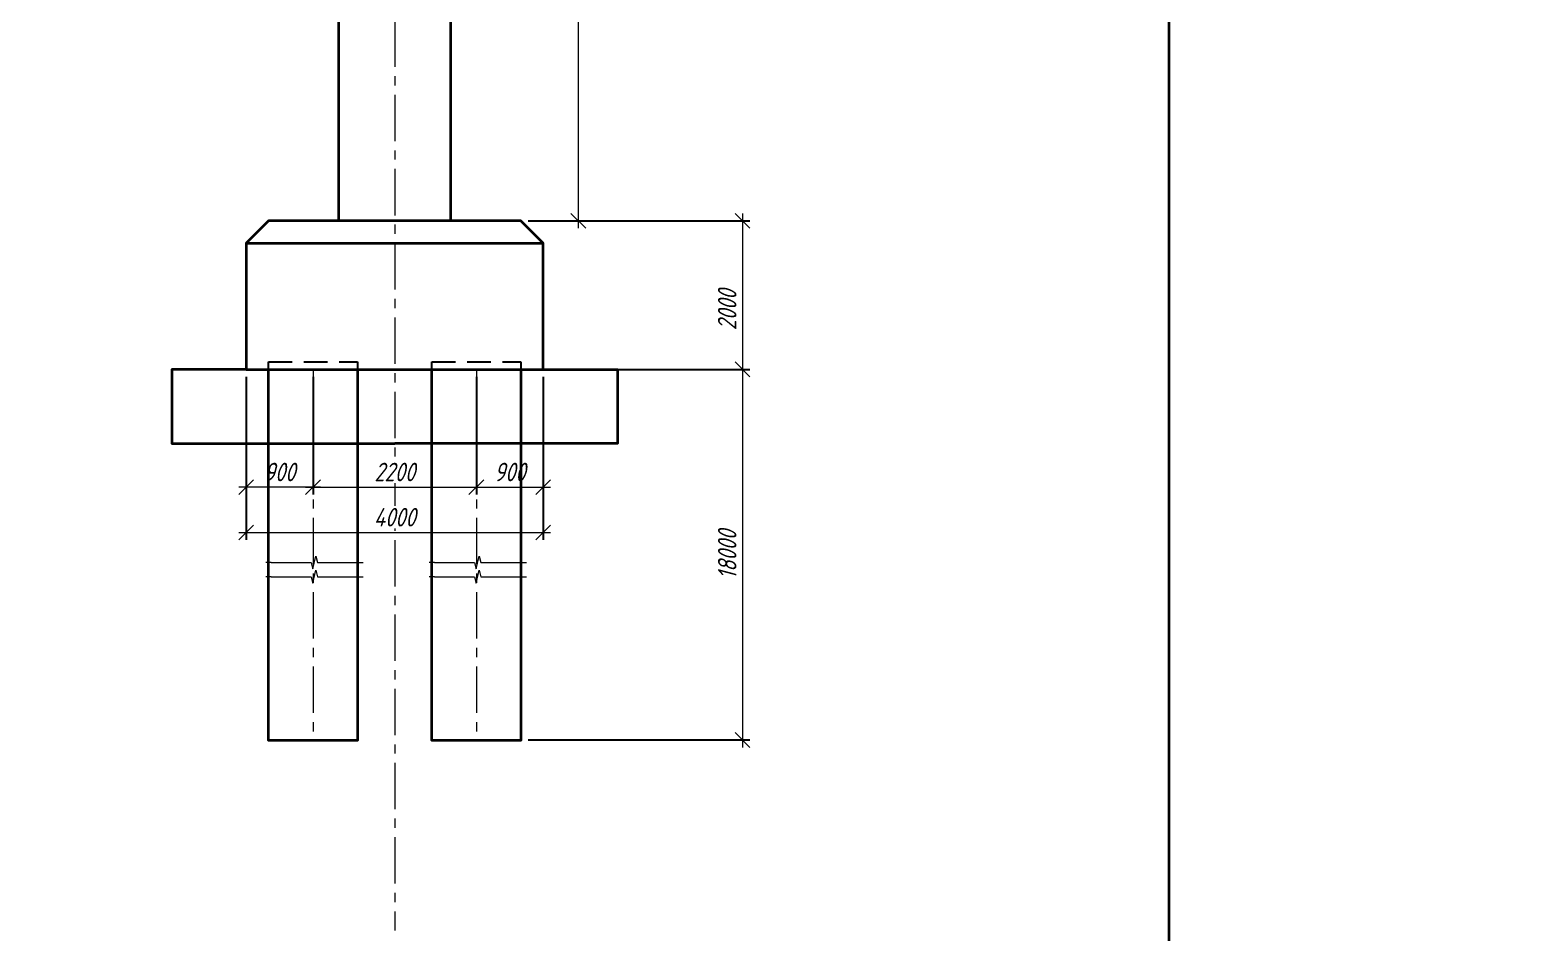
# Model space of a CAD drawing. Header units: millimetres. Extents: x 263685 to 14136308, y -2404013 to 2433772.
# Drawn here: x 7194559 to 7214815, y 817236 to 829396 of the extents above; entities that cross this region are included whole.
import ezdxf

# ---------------------------------------------------------------- set-up
doc = ezdxf.new("R2010")
doc.units = ezdxf.units.MM
doc.linetypes.add('невидимая', pattern=[9.525, 6.35, -3.175])
doc.linetypes.add('осевая', pattern=[2, 1.25, -0.25, 0.25, -0.25])
for name, color, linetype, lineweight in [('1-Бетон', 106, 'Continuous', 35), ('ИС_Основная', 7, 'Continuous', 35), ('ИС_Ось', 3, 'осевая', 18), ('ИС_Размер', 3, 'Continuous', 18), ('ИС_Тонкая', 3, 'Continuous', 18)]:
    doc.layers.add(name, color=color, linetype=linetype, lineweight=lineweight)
doc.layers.add('ИС_Невидимая', color=4, linetype='невидимая')
doc.styles.add('0', font='isocpeur.ttf', dxfattribs={"width": 0.8, "oblique": 15})
doc.dimstyles.new('М100', dxfattribs={"dimscale": 100, "dimtxt": 2.5, "dimasz": 2, "dimexe": 1, "dimexo": 1, "dimgap": 0.8, "dimtad": 1, "dimdec": 0, "dimzin": 0, "dimdsep": 46, "dimtxsty": '0', "dimblk": 'OBLIQUE', "dimcen": 0.09, "dimdle": 1, "dimclrd": 256, "dimclre": 256, "dimclrt": 256, "dimadec": 4, "dimazin": 0, "dimtfac": 1, "dimtdec": 0, "dimtmove": 1, "dimatfit": 2, "dimfxl": 1, "dimtolj": 1, "dimtzin": 0, "dimlwd": -1, "dimarcsym": 0})

# ---------------------------------------------------------------- blocks, each defined once
blk = doc.blocks.new('_OBLIQUE')
at = {"color": 0, "linetype": 'ByBlock', "lineweight": -2}
blk.add_line((0.5, 0.5), (-0.5, -0.5), dxfattribs=at)
blk = doc.blocks.new('*D1836')
at = {"layer": 'Defpoints', "color": 0, "transparency": 16777216}
for p in [(7200220, 837326), (7201170, 826826), (7201943, 826826)]:
    blk.add_point(p, dxfattribs=at)
at = {"layer": 'ИС_Размер', "transparency": 16777216}
blk.add_line((7201943, 837426), (7201943, 826726), dxfattribs=at)
at = {"layer": 'ИС_Размер', "lineweight": -2, "transparency": 16777216}
for p, q in [((7200320, 837326), (7202043, 837326)), ((7201270, 826826), (7202043, 826826))]:
    blk.add_line(p, q, dxfattribs=at)
at = {"layer": 'ИС_Размер', "transparency": 16777216, "xscale": 200, "yscale": 200, "zscale": 200}
for p, rotation in [((7201943, 837326), 90), ((7201943, 826826), 270)]:
    blk.add_blockref('_OBLIQUE', p, dxfattribs=dict(at, rotation=rotation))
at = {"layer": 'ИС_Размер', "transparency": 16777216, "insert": (7201738, 832076), "char_height": 250, "attachment_point": 5, "rotation": 90, "style": '0'}
blk.add_mtext('\\A1;10500', dxfattribs=at)
blk = doc.blocks.new('*D2123')
at = {"layer": 'Defpoints', "color": 0, "transparency": 16777216}
for p in [(7201470, 826826), (7202770, 824826), (7204154, 824826)]:
    blk.add_point(p, dxfattribs=at)
at = {"layer": 'ИС_Размер', "transparency": 16777216}
blk.add_line((7204154, 826926), (7204154, 824726), dxfattribs=at)
at = {"layer": 'ИС_Размер', "lineweight": -2, "transparency": 16777216}
for p, q in [((7201570, 826826), (7204254, 826826)), ((7202870, 824826), (7204254, 824826))]:
    blk.add_line(p, q, dxfattribs=at)
at = {"layer": 'ИС_Размер', "transparency": 16777216, "xscale": 200, "yscale": 200, "zscale": 200}
for p, rotation in [((7204154, 826826), 90), ((7204154, 824826), 270)]:
    blk.add_blockref('_OBLIQUE', p, dxfattribs=dict(at, rotation=rotation))
at = {"layer": 'ИС_Размер', "transparency": 16777216, "insert": (7203949, 825626), "char_height": 250, "attachment_point": 5, "rotation": 90, "style": '0'}
blk.add_mtext('\\A1;2000', dxfattribs=at)
blk = doc.blocks.new('*D2118')
at = {"layer": 'Defpoints', "color": 0, "transparency": 16777216}
for p in [(7201470, 824826), (7201170, 819835), (7204154, 819835)]:
    blk.add_point(p, dxfattribs=at)
at = {"layer": 'ИС_Размер', "lineweight": -2, "transparency": 16777216}
for p, q in [((7201570, 824826), (7204254, 824826)), ((7201270, 819835), (7204254, 819835))]:
    blk.add_line(p, q, dxfattribs=at)
at = {"layer": 'ИС_Размер', "transparency": 16777216}
blk.add_line((7204154, 824926), (7204154, 819735), dxfattribs=at)
at = {"layer": 'ИС_Размер', "transparency": 16777216, "xscale": 200, "yscale": 200, "zscale": 200}
for p, rotation in [((7204154, 824826), 90), ((7204154, 819835), 270)]:
    blk.add_blockref('_OBLIQUE', p, dxfattribs=dict(at, rotation=rotation))
at = {"layer": 'ИС_Размер', "transparency": 16777216, "insert": (7203949, 822330), "char_height": 250, "width": 1324.59, "attachment_point": 5, "rotation": 90, "style": '0'}
blk.add_mtext('\\A1;18000', dxfattribs=at)
blk = doc.blocks.new('*D2119')
at = {"layer": 'Defpoints', "color": 0, "transparency": 16777216}
for p in [(7200570, 824826), (7201470, 824826), (7201470, 823239)]:
    blk.add_point(p, dxfattribs=at)
at = {"layer": 'ИС_Размер', "lineweight": -2, "transparency": 16777216}
for p, q in [((7200570, 824726), (7200570, 823139)), ((7201470, 824726), (7201470, 823139))]:
    blk.add_line(p, q, dxfattribs=at)
at = {"layer": 'ИС_Размер', "transparency": 16777216}
blk.add_line((7200470, 823239), (7201570, 823239), dxfattribs=at)
at = {"layer": 'ИС_Размер', "transparency": 16777216, "xscale": 200, "yscale": 200, "zscale": 200, "rotation": 180}
blk.add_blockref('_OBLIQUE', (7200570, 823239), dxfattribs=at)
at = {"layer": 'ИС_Размер', "transparency": 16777216, "xscale": 200, "yscale": 200, "zscale": 200}
blk.add_blockref('_OBLIQUE', (7201470, 823239), dxfattribs=at)
at = {"layer": 'ИС_Размер', "transparency": 16777216, "insert": (7201020, 823444), "char_height": 250, "attachment_point": 5, "style": '0'}
blk.add_mtext('\\A1;900', dxfattribs=at)
blk = doc.blocks.new('*D2120')
at = {"layer": 'Defpoints', "color": 0, "transparency": 16777216}
for p in [(7197470, 824826), (7198370, 824826), (7197470, 823239)]:
    blk.add_point(p, dxfattribs=at)
at = {"layer": 'ИС_Размер', "lineweight": -2, "transparency": 16777216}
for p, q in [((7197470, 824726), (7197470, 823139)), ((7198370, 824726), (7198370, 823139))]:
    blk.add_line(p, q, dxfattribs=at)
at = {"layer": 'ИС_Размер', "transparency": 16777216}
blk.add_line((7198470, 823239), (7197370, 823239), dxfattribs=at)
at = {"layer": 'ИС_Размер', "transparency": 16777216, "xscale": 200, "yscale": 200, "zscale": 200, "rotation": 180}
blk.add_blockref('_OBLIQUE', (7197470, 823239), dxfattribs=at)
at = {"layer": 'ИС_Размер', "transparency": 16777216, "xscale": 200, "yscale": 200, "zscale": 200}
blk.add_blockref('_OBLIQUE', (7198370, 823239), dxfattribs=at)
at = {"layer": 'ИС_Размер', "transparency": 16777216, "insert": (7197920, 823444), "char_height": 250, "attachment_point": 5, "style": '0'}
blk.add_mtext('\\A1;900', dxfattribs=at)
blk = doc.blocks.new('*D2121')
at = {"layer": 'Defpoints', "color": 0, "transparency": 16777216}
for p in [(7197470, 824826), (7201470, 824826), (7201470, 822630)]:
    blk.add_point(p, dxfattribs=at)
at = {"layer": 'ИС_Размер', "lineweight": -2, "transparency": 16777216}
for p, q in [((7197470, 824726), (7197470, 822530)), ((7201470, 824726), (7201470, 822530))]:
    blk.add_line(p, q, dxfattribs=at)
at = {"layer": 'ИС_Размер', "transparency": 16777216}
blk.add_line((7197370, 822630), (7201570, 822630), dxfattribs=at)
at = {"layer": 'ИС_Размер', "transparency": 16777216, "xscale": 200, "yscale": 200, "zscale": 200, "rotation": 180}
blk.add_blockref('_OBLIQUE', (7197470, 822630), dxfattribs=at)
at = {"layer": 'ИС_Размер', "transparency": 16777216, "xscale": 200, "yscale": 200, "zscale": 200}
blk.add_blockref('_OBLIQUE', (7201470, 822630), dxfattribs=at)
at = {"layer": 'ИС_Размер', "transparency": 16777216, "insert": (7199470, 822835), "char_height": 250, "attachment_point": 5, "style": '0', "bg_fill": 3, "box_fill_scale": 1.1, "bg_fill_color": 256, "bg_fill_true_color": 13158600, "bg_fill_transparency": 0}
blk.add_mtext('\\A1;4000', dxfattribs=at)
blk = doc.blocks.new('*D2122')
at = {"layer": 'Defpoints', "color": 0, "transparency": 16777216}
for p in [(7198370, 824826), (7200570, 824826), (7200570, 823239)]:
    blk.add_point(p, dxfattribs=at)
at = {"layer": 'ИС_Размер', "lineweight": -2, "transparency": 16777216}
for p, q in [((7198370, 824726), (7198370, 823139)), ((7200570, 824726), (7200570, 823139))]:
    blk.add_line(p, q, dxfattribs=at)
at = {"layer": 'ИС_Размер', "transparency": 16777216}
blk.add_line((7198270, 823239), (7200670, 823239), dxfattribs=at)
at = {"layer": 'ИС_Размер', "transparency": 16777216, "xscale": 200, "yscale": 200, "zscale": 200, "rotation": 180}
blk.add_blockref('_OBLIQUE', (7198370, 823239), dxfattribs=at)
at = {"layer": 'ИС_Размер', "transparency": 16777216, "xscale": 200, "yscale": 200, "zscale": 200}
blk.add_blockref('_OBLIQUE', (7200570, 823239), dxfattribs=at)
at = {"layer": 'ИС_Размер', "transparency": 16777216, "insert": (7199470, 823444), "char_height": 250, "attachment_point": 5, "style": '0', "bg_fill": 3, "box_fill_scale": 1.1, "bg_fill_color": 256, "bg_fill_true_color": 13158600, "bg_fill_transparency": 0}
blk.add_mtext('\\A1;2200', dxfattribs=at)
blk = doc.blocks.new('*U2106')
at = {"color": 0, "linetype": 'ByBlock', "lineweight": -2}
for p, q in [((21.87, 0), (0, 0)), ((47.23, 0), (25.37, 0)), ((47.23, 0), (50.23, 0)), ((0, 0), (-3, 0))]:
    blk.add_line(p, q, dxfattribs=at)
blk.add_lwpolyline([(25.37, 0), (24.49, -3.5), (22.74, 3.5), (21.87, 0)], dxfattribs=at)
blk = doc.blocks.new('*U2107')
at = {"color": 0, "linetype": 'ByBlock', "lineweight": -2}
for p, q in [((21.87, 0), (0, 0)), ((47.23, 0), (25.37, 0)), ((47.23, 0), (50.23, 0)), ((0, 0), (-3, 0))]:
    blk.add_line(p, q, dxfattribs=at)
blk.add_lwpolyline([(25.37, 0), (24.49, -3.5), (22.74, 3.5), (21.87, 0)], dxfattribs=at)
blk = doc.blocks.new('*U2117')
at = {"layer": 'ИС_Невидимая', "ltscale": 50}
for points in [[(-618, 2550), (582, 2550), (582, 2450)], [(-618, 2450), (-618, 2550)]]:
    blk.add_lwpolyline(points, dxfattribs=at)
at = {"layer": 'ИС_Основная'}
blk.add_lwpolyline([(582, 2450), (582, -2550), (-618, -2550), (-618, 2450)], dxfattribs=at)
at = {"layer": 'ИС_Ось', "ltscale": 500}
blk.add_lwpolyline([(-18, 2450), (-18, -2550)], dxfattribs=at)
at = {"layer": 'ИС_Тонкая', "xscale": -24.62300410485155, "yscale": 24.62300410485155, "zscale": 24.62300410485155}
for name, p in [('*U2106', (582, -150)), ('*U2107', (582, -342))]:
    blk.add_blockref(name, p, dxfattribs=at)
blk = doc.blocks.new('*U2116')
at = {"layer": '1-Бетон', "color": 0, "linetype": 'ByBlock', "lineweight": -2, "transparency": 16777216}
for p in [(0, 0), (2200, 0)]:
    blk.add_blockref('*U2117', p, dxfattribs=at)

msp = doc.modelspace()

# ---------------------------------------------------------------- linework, layer by layer
at = {"layer": '1-Бетон'}
for points in [[(7128178.4958, 856655.6275), (7209897.5675, 856655.6275), (7209897.5675, 768155.2594), (7128178.4958, 768155.2594)], [(7198719.9759, 837325.5654), (7200219.9759, 837325.5654), (7200219.9759, 826825.6318), (7198719.9759, 826825.6318)]]:
    msp.add_lwpolyline(points, close=True, dxfattribs=at)
at = {"layer": 'ИС_Основная'}
for points in [[(7197469.9385, 826525.6511), (7201469.9833, 826525.6124)], [(7197469.7931, 824825.6318), (7196469.7931, 824825.6318), (7196469.7931, 823825.6318), (7199469.9759, 823825.6318)]]:
    msp.add_lwpolyline(points, dxfattribs=at)
at = {"layer": 'ИС_Ось', "ltscale": 500}
msp.add_line((7199469.9759, 837525.6318), (7199469.9759, 817270.8216), dxfattribs=at)

# ---------------------------------------------------------------- dimensions: what is measured, and where the dimension line sits
at = {"layer": 'ИС_Размер'}
dim = msp.add_linear_dim(base=(7201942.8682, 826825.6318), p1=(7200219.9759, 837325.5654), p2=(7201169.9759, 826825.6318), angle=90, dimstyle='М100', dxfattribs=at)
dim.commit()
dim.dimension.update_dxf_attribs({"geometry": '*D1836', "text_midpoint": (7201737.8682, 832075.5986)})
dim = msp.add_linear_dim(base=(7204153.8924, 824825.6318), p1=(7201469.9759, 826825.6318), p2=(7202770.1331, 824825.6318), angle=90, dimstyle='М100', dxfattribs=at)
dim.commit()
dim.dimension.update_dxf_attribs({"geometry": '*D2123', "text_midpoint": (7204153.8924, 825625.6318), "dimtype": 160})
dim = msp.add_linear_dim(base=(7204153.8924, 819835.0456), p1=(7201469.9746, 824825.6318), p2=(7201169.6092, 819835.0456), angle=90, text='18000', dimstyle='М100', dxfattribs=at)
dim.commit()
dim.dimension.update_dxf_attribs({"geometry": '*D2118', "text_midpoint": (7203948.8924, 822330.3387)})

# ---------------------------------------------------------------- next in the draw order: dimensions: what is measured, and where the dimension line sits
dim = msp.add_linear_dim(base=(7201469.9746, 822629.5147), p1=(7197469.7931, 824825.6318), p2=(7201469.9746, 824825.6347), dimstyle='М100', override={"dimtfill": 1}, dxfattribs=at)
dim.commit()
dim.dimension.update_dxf_attribs({"geometry": '*D2121', "text_midpoint": (7199469.8838, 822834.5147)})

# ---------------------------------------------------------------- next in the draw order: dimensions: what is measured, and where the dimension line sits
dim = msp.add_linear_dim(base=(7200569.6092, 823238.8417), p1=(7198369.6092, 824825.5937), p2=(7200569.6092, 824825.5937), dimstyle='М100', override={"dimtfill": 1}, dxfattribs=at)
dim.commit()
dim.dimension.update_dxf_attribs({"geometry": '*D2122', "text_midpoint": (7199469.9759, 823238.8417), "dimtype": 160})

# ---------------------------------------------------------------- next in the draw order: linework, layer by layer
at = {"layer": 'ИС_Основная'}
for points in [[(7197469.9472, 824825.6318), (7201469.9746, 824825.6318), (7201469.9911, 826525.6318), (7201169.994, 826825.6318), (7197769.9579, 826825.6318), (7197469.955, 826525.6318), (7197469.9385, 824825.6318)], [(7201470.1588, 824825.6318), (7202470.1588, 824825.6318), (7202470.1588, 823825.6318), (7199469.9759, 823825.6318)]]:
    msp.add_lwpolyline(points, dxfattribs=at)

# ---------------------------------------------------------------- next in the draw order: block references
at = {"layer": '1-Бетон'}
msp.add_blockref('*U2116', (7198388.0765, 822375.5937), dxfattribs=at)

# ---------------------------------------------------------------- next in the draw order: dimensions: what is measured, and where the dimension line sits
at = {"layer": 'ИС_Размер'}
for base, p1, p2, picture, middle in [((7197469.7931, 823238.8417), (7198369.6092, 824825.5937), (7197469.7931, 824825.6318), '*D2120', (7197919.7012, 823238.8417)), ((7201469.9746, 823238.8417), (7200569.6092, 824825.5937), (7201469.9746, 824825.6318), '*D2119', (7201019.7919, 823238.8417))]:
    dim = msp.add_linear_dim(base=base, p1=p1, p2=p2, dimstyle='М100', dxfattribs=at)
    dim.commit()
    dim.dimension.update_dxf_attribs({"geometry": picture, "text_midpoint": middle, "dimtype": 160})

doc.saveas('drawing.dxf')
